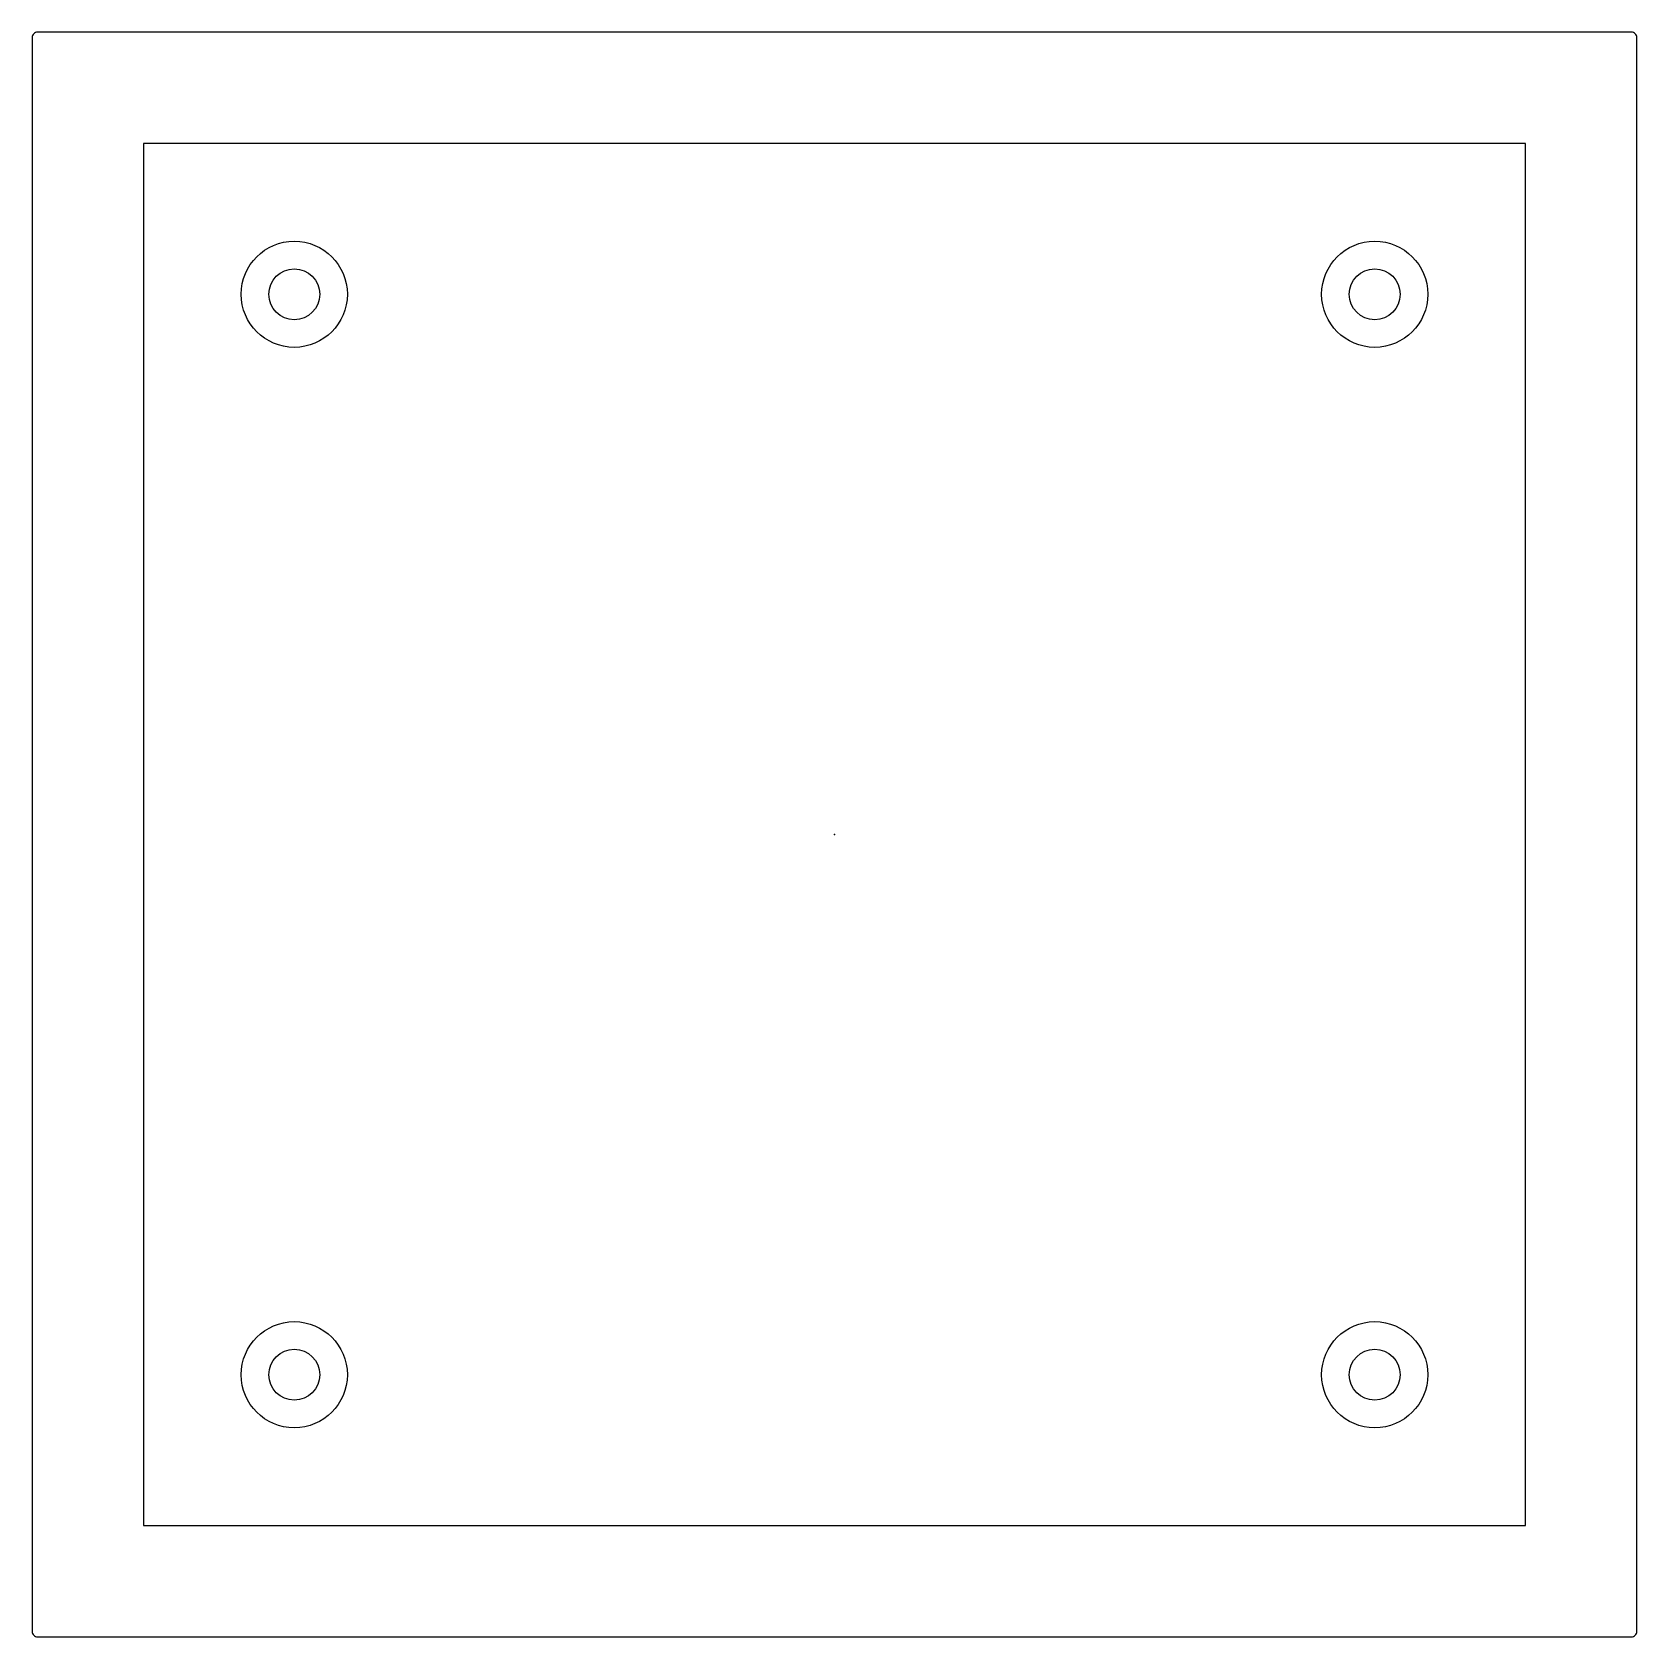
# Model space of a CAD drawing. Header units: centimetres. Extents: x -3.6 to 3.6, y -3.6 to 3.6.
import ezdxf

# ---------------------------------------------------------------- set-up
doc = ezdxf.new("R2010")
doc.units = ezdxf.units.CM
doc.header["$MEASUREMENT"] = 0
doc.layers.add('Enclosure - Potting Enclosure Body BX-3308BMB v2_Sketch1', color=7, linetype='Continuous')
doc.layers.add('Enclosure - Potting Enclosure Body BX-3308BMB v2_Sketch2', color=7, linetype='Continuous')

msp = doc.modelspace()

# ---------------------------------------------------------------- linework, layer by layer
at = {"layer": 'Enclosure - Potting Enclosure Body BX-3308BMB v2_Sketch1'}
for p, q in [((3.574, 3.5994, -2.0066), (-3.574, 3.5994, -2.0066)), ((3.574, 3.5994, -2.0066), (-3.574, 3.5994, -2.0066)), ((-3.5994, 3.574, -2.0066), (-3.5994, -3.574, -2.0066)), ((-3.5994, 3.574, -2.0066), (-3.5994, -3.574, -2.0066)), ((3.5994, -3.574, -2.0066), (3.5994, 3.574, -2.0066)), ((3.5994, -3.574, -2.0066), (3.5994, 3.574, -2.0066)), ((3.0994, 3.0994, -2.0066), (-3.0994, 3.0994, -2.0066)), ((-3.0994, 3.0994, -2.0066), (-3.0994, -3.0994, -2.0066)), ((3.0994, -3.0994, -2.0066), (3.0994, 3.0994, -2.0066)), ((-3.0994, -3.0994, -2.0066), (3.0994, -3.0994, -2.0066)), ((-3.574, -3.5994, -2.0066), (3.574, -3.5994, -2.0066)), ((-3.574, -3.5994, -2.0066), (3.574, -3.5994, -2.0066))]:
    msp.add_line(p, q, dxfattribs=at)
for centre, radius in [((-2.4232, 2.4232, -2.0066), 0.2381), ((-2.4232, 2.4232, -2.0066), 0.2381), ((-2.4232, 2.4232, -2.0066), 0.2381), ((2.4232, 2.4232, -2.0066), 0.2381), ((2.4232, 2.4232, -2.0066), 0.2381), ((2.4232, 2.4232, -2.0066), 0.2381), ((-2.4232, 2.4232, -2.0066), 0.1143), ((2.4232, 2.4232, -2.0066), 0.1143), ((-2.4232, -2.4232, -2.0066), 0.2381), ((-2.4232, -2.4232, -2.0066), 0.2381), ((-2.4232, -2.4232, -2.0066), 0.2381), ((2.4232, -2.4232, -2.0066), 0.2381), ((2.4232, -2.4232, -2.0066), 0.2381), ((2.4232, -2.4232, -2.0066), 0.2381), ((-2.4232, -2.4232, -2.0066), 0.1143), ((-2.4232, -2.4232, -2.0066), 0.1143), ((2.4232, -2.4232, -2.0066), 0.1143)]:
    msp.add_circle(centre, radius, dxfattribs=at)
for points in [[(3.5994, 3.574, -2.0066), (3.5994, 3.5807, -2.0066), (3.5967, 3.5873, -2.0066), (3.592, 3.592, -2.0066), (3.5873, 3.5967, -2.0066), (3.5807, 3.5994, -2.0066), (3.574, 3.5994, -2.0066)], [(3.5994, 3.574, -2.0066), (3.5994, 3.5807, -2.0066), (3.5967, 3.5873, -2.0066), (3.592, 3.592, -2.0066), (3.5873, 3.5967, -2.0066), (3.5807, 3.5994, -2.0066), (3.574, 3.5994, -2.0066)], [(-3.574, 3.5994, -2.0066), (-3.5807, 3.5994, -2.0066), (-3.5873, 3.5967, -2.0066), (-3.592, 3.592, -2.0066), (-3.5967, 3.5873, -2.0066), (-3.5994, 3.5807, -2.0066), (-3.5994, 3.574, -2.0066)], [(-3.574, 3.5994, -2.0066), (-3.5807, 3.5994, -2.0066), (-3.5873, 3.5967, -2.0066), (-3.592, 3.592, -2.0066), (-3.5967, 3.5873, -2.0066), (-3.5994, 3.5807, -2.0066), (-3.5994, 3.574, -2.0066)], [(-3.5994, -3.574, -2.0066), (-3.5994, -3.5807, -2.0066), (-3.5967, -3.5873, -2.0066), (-3.592, -3.592, -2.0066), (-3.5873, -3.5967, -2.0066), (-3.5807, -3.5994, -2.0066), (-3.574, -3.5994, -2.0066)], [(-3.5994, -3.574, -2.0066), (-3.5994, -3.5807, -2.0066), (-3.5967, -3.5873, -2.0066), (-3.592, -3.592, -2.0066), (-3.5873, -3.5967, -2.0066), (-3.5807, -3.5994, -2.0066), (-3.574, -3.5994, -2.0066)], [(3.574, -3.5994, -2.0066), (3.5807, -3.5994, -2.0066), (3.5873, -3.5967, -2.0066), (3.592, -3.592, -2.0066), (3.5967, -3.5873, -2.0066), (3.5994, -3.5807, -2.0066), (3.5994, -3.574, -2.0066)], [(3.574, -3.5994, -2.0066), (3.5807, -3.5994, -2.0066), (3.5873, -3.5967, -2.0066), (3.592, -3.592, -2.0066), (3.5967, -3.5873, -2.0066), (3.5994, -3.5807, -2.0066), (3.5994, -3.574, -2.0066)]]:
    msp.add_open_spline(points, degree=3, knots=[2.356233, 2.356233, 2.356233, 2.356233, 3.141593, 3.141593, 3.141593, 3.926953, 3.926953, 3.926953, 3.926953], dxfattribs=at)
msp.add_point((0, 0, -2.0066), dxfattribs=at)
at = {"layer": 'Enclosure - Potting Enclosure Body BX-3308BMB v2_Sketch2'}
msp.add_point((0, 0), dxfattribs=at)

doc.saveas('drawing.dxf')
